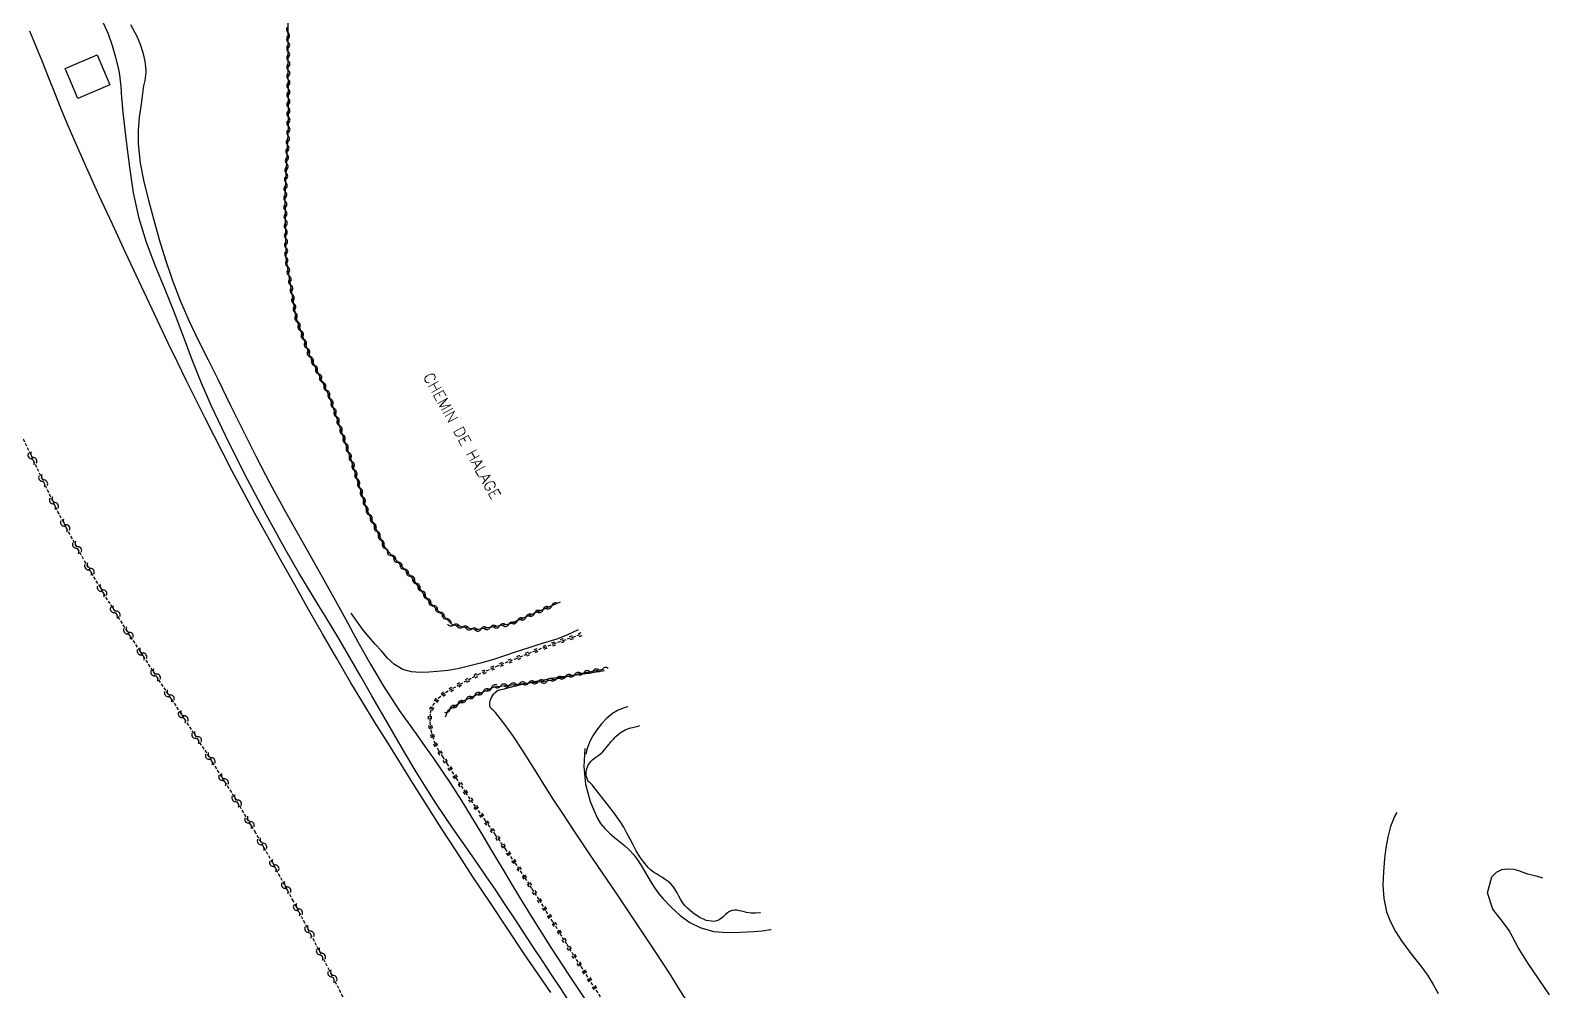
# Model space of a CAD drawing. Header units: millimetres. Extents: x 163000 to 164000, y 124000 to 125000.
# Drawn here: x 163342.8 to 163586.2, y 124468.4 to 124622.2 of the extents above; entities that cross this region are included whole.
import ezdxf

# ---------------------------------------------------------------- set-up
doc = ezdxf.new("R2010")
doc.units = ezdxf.units.MM
doc.linetypes.add('DASHED', pattern=[0.75, 0.5, -0.25])
doc.layers.get('0').update_dxf_attribs({"linetype": 'CONTINUOUS'})
for name, color, linetype in [('W0071', 7, 'CONTINUOUS'), ('W0104', 1, 'CONTINUOUS'), ('W0211', 2, 'CONTINUOUS'), ('W0214', 2, 'CONTINUOUS'), ('W0220', 5, 'DASHED'), ('W0240', 7, 'CONTINUOUS'), ('W0241', 7, 'CONTINUOUS'), ('W0310', 3, 'CONTINUOUS'), ('W0500', 5, 'DASHED'), ('W0510', 5, 'CONTINUOUS'), ('W0515', 5, 'CONTINUOUS'), ('W0989', 7, 'CONTINUOUS')]:
    doc.layers.add(name, color=color, linetype=linetype)
doc.styles.get("Standard").update_dxf_attribs({"font": 'romans.shx', "width": 0.85})

# ---------------------------------------------------------------- blocks, each defined once
blk = doc.blocks.new('t220o')
at = {"color": 0, "linetype": 'Continuous'}
for p, q in [((-0.25, 0.25), (0.25, 0.25)), ((-0.25, -0.25), (0.25, -0.25))]:
    blk.add_line(p, q, dxfattribs=at)
blk = doc.blocks.new('t500o')
at = {"color": 0, "linetype": 'Continuous'}
for centre, start, end in [((-0.5, 0.625), 216.8699, 323.1301), ((0.5, -0.125), 36.8699, 143.1301), ((0.5, -0.625), 36.8699, 143.1301), ((-0.5, 0.125), 216.8699, 323.1301)]:
    blk.add_arc(centre, 0.625, start, end, dxfattribs=at)
blk = doc.blocks.new('t310o')
at = {"color": 0, "linetype": 'Continuous'}
for centre, start, end in [((-0.5, 0.38), 216.8699, 323.1304), ((0.5, -0.37), 36.8699, 143.1303)]:
    blk.add_arc(centre, 0.625, start, end, dxfattribs=at)

msp = doc.modelspace()

# ---------------------------------------------------------------- linework, layer by layer
at = {"layer": 'W0071'}
for points in [[(163429.36, 124466.22), (163427.84, 124468.52), (163426.32, 124470.82), (163424.81, 124473.12), (163423.29, 124475.42), (163421.78, 124477.72), (163420.26, 124480.02), (163418.74, 124482.31), (163417.21, 124484.6), (163415.87, 124486.58), (163414.51, 124488.55), (163413.15, 124490.51), (163411.78, 124492.47), (163410.42, 124494.43), (163409.07, 124496.41), (163407.75, 124498.4), (163406.45, 124500.41), (163404.59, 124503.41), (163402.77, 124506.44), (163400.98, 124509.49), (163399.22, 124512.55), (163397.47, 124515.61), (163395.72, 124518.68), (163393.95, 124521.74), (163392.16, 124524.79), (163391.11, 124526.54), (163390.05, 124528.28), (163388.98, 124530.03), (163387.91, 124531.77), (163386.85, 124533.51), (163385.8, 124535.27), (163384.76, 124537.03), (163383.76, 124538.81), (163380.61, 124544.52), (163377.55, 124550.27), (163374.6, 124556.08), (163371.8, 124561.97), (163370.2, 124565.66), (163368.71, 124569.4), (163367.28, 124573.16), (163365.85, 124576.92), (163364.35, 124580.67), (163362.81, 124584.41), (163361.38, 124588.2), (163360.21, 124592.08), (163359.31, 124596.17), (163358.68, 124600.3), (163358.18, 124604.45), (163357.68, 124608.58), (163357.58, 124609.5), (163357.5, 124610.43), (163357.44, 124611.35), (163357.38, 124612.28), (163357.31, 124613.21), (163357.22, 124614.13), (163357.09, 124615.06), (163356.92, 124615.97), (163356.47, 124617.86), (163355.92, 124619.73), (163355.26, 124621.56), (163354.46, 124623.33)], [(163358.83, 124623.13), (163359.81, 124621.27), (163360.36, 124619.98), (163360.8, 124618.63), (163361.1, 124617.25), (163361.26, 124615.84), (163361.27, 124615.42), (163361.23, 124614.99), (163361.17, 124614.57), (163361.09, 124614.15), (163361, 124613.74), (163360.91, 124613.33), (163360.84, 124612.92), (163360.78, 124612.5), (163360.51, 124610.39), (163360.22, 124608.27), (163360.03, 124606.13), (163360.04, 124603.99), (163360.37, 124600.94), (163360.96, 124597.93), (163361.7, 124594.97), (163362.48, 124592.02), (163363.41, 124588.7), (163364.43, 124585.41), (163365.55, 124582.14), (163366.78, 124578.92), (163368.16, 124575.7), (163369.67, 124572.54), (163371.24, 124569.41), (163372.79, 124566.29), (163374.84, 124562.11), (163376.9, 124557.94), (163379, 124553.79), (163381.15, 124549.66), (163383.64, 124545.07), (163386.19, 124540.51), (163388.77, 124535.97), (163391.33, 124531.41), (163393.3, 124527.83), (163395.25, 124524.23), (163397.24, 124520.66), (163399.33, 124517.15), (163400.61, 124515.15), (163401.93, 124513.19), (163403.29, 124511.25), (163404.66, 124509.32), (163406.04, 124507.4), (163407.4, 124505.47), (163408.75, 124503.53), (163410.06, 124501.55), (163411.76, 124498.87), (163413.44, 124496.17), (163415.08, 124493.45), (163416.71, 124490.72), (163418.33, 124487.99), (163419.96, 124485.26), (163421.61, 124482.54), (163423.29, 124479.85), (163426.18, 124475.3), (163429.11, 124470.78), (163432.07, 124466.28)]]:
    msp.add_lwpolyline(points, dxfattribs=at)
at = {"layer": 'W0104'}
msp.add_lwpolyline([(163350.38, 124611.3), (163348.36, 124616.09), (163353.46, 124618.25), (163355.49, 124613.46)], close=True, dxfattribs=at)
at = {"layer": 'W0211'}
for points in [[(163448.62, 124465.65), (163446.9, 124468.41), (163445.15, 124471.16), (163443.04, 124474.4), (163440.91, 124477.63), (163438.76, 124480.85), (163436.6, 124484.05), (163434.43, 124487.26), (163432.26, 124490.46), (163430.1, 124493.66), (163427.95, 124496.88), (163426.63, 124498.89), (163425.35, 124500.93), (163424.08, 124502.98), (163422.81, 124505.02), (163421.51, 124507.05), (163420.18, 124509.06), (163418.78, 124511.02), (163417.31, 124512.94), (163417.2, 124513.05), (163417.08, 124513.15), (163416.96, 124513.24), (163416.84, 124513.32), (163416.71, 124513.43), (163416.6, 124513.55), (163416.5, 124513.69), (163416.44, 124513.85), (163416.4, 124514.15), (163416.39, 124514.46), (163416.44, 124514.77), (163416.52, 124515.07), (163416.64, 124515.34), (163416.79, 124515.6), (163416.96, 124515.85), (163417.16, 124516.08), (163417.63, 124516.42), (163418.18, 124516.62), (163418.73, 124516.73), (163419.25, 124516.85), (163420.73, 124517.26), (163422.23, 124517.62), (163423.73, 124517.94), (163425.24, 124518.23), (163426.17, 124518.4), (163427.1, 124518.54), (163428.04, 124518.67), (163428.97, 124518.79), (163429.91, 124518.91), (163430.84, 124519.04), (163431.78, 124519.18), (163432.71, 124519.34), (163433.75, 124519.51), (163434.73, 124519.66)], [(163438.48, 124513.83), (163437.92, 124513.67), (163436.94, 124513.27), (163436.03, 124512.74), (163435.09, 124511.98), (163434.26, 124511.11), (163433.54, 124510.16), (163432.89, 124509.16), (163432.51, 124508.47), (163432.19, 124507.75), (163431.94, 124507.01), (163431.75, 124506.24)], [(163431.59, 124507.14), (163431.44, 124504.29), (163431.73, 124501.44), (163432.44, 124498.67), (163433.56, 124496.03), (163434.12, 124495.13), (163434.8, 124494.32), (163435.56, 124493.58), (163436.35, 124492.91), (163437.15, 124492.27), (163437.95, 124491.61), (163438.71, 124490.92), (163439.4, 124490.15), (163440.05, 124489.3), (163440.63, 124488.41), (163441.18, 124487.5), (163441.7, 124486.58), (163442.24, 124485.66), (163442.81, 124484.76), (163443.44, 124483.89), (163444.13, 124483.07), (163445.46, 124481.71), (163446.87, 124480.41), (163448.44, 124479.27), (163450.19, 124478.41), (163452.28, 124477.86), (163454.42, 124477.69), (163456.54, 124477.74), (163458.62, 124477.85), (163459.99, 124477.96), (163461.34, 124478.14), (163461.48, 124478.16)]]:
    msp.add_lwpolyline(points, dxfattribs=at)
at = {"layer": 'W0214'}
msp.add_lwpolyline([(163430.53, 124526.17), (163428.84, 124525.35), (163427.28, 124524.73), (163425.69, 124524.22), (163424.08, 124523.74), (163422.49, 124523.25), (163420.6, 124522.62), (163418.71, 124521.97), (163416.81, 124521.36), (163414.89, 124520.82), (163413.18, 124520.39), (163411.45, 124519.99), (163409.7, 124519.67), (163407.94, 124519.48), (163406.59, 124519.38), (163405.22, 124519.32), (163403.81, 124519.42), (163402.46, 124519.81), (163401.13, 124520.59), (163399.99, 124521.63), (163399, 124522.78), (163398.03, 124523.89), (163396.99, 124525.06), (163396, 124526.27), (163395.06, 124527.53), (163394.18, 124528.82)], dxfattribs=at)
at = {"layer": 'W0220'}
msp.add_lwpolyline([(163434.12, 124467.37), (163430.95, 124472.29), (163429.81, 124474.06), (163428.7, 124475.84), (163427.59, 124477.62), (163426.48, 124479.41), (163425.37, 124481.19), (163424.26, 124482.98), (163423.13, 124484.75), (163421.98, 124486.51), (163420.45, 124488.81), (163418.88, 124491.08), (163417.29, 124493.33), (163415.69, 124495.58), (163414.1, 124497.84), (163412.53, 124500.11), (163411.01, 124502.42), (163409.54, 124504.76), (163408.89, 124505.76), (163408.23, 124506.79), (163407.65, 124507.87), (163407.24, 124509.02), (163407.09, 124509.63), (163406.96, 124510.25), (163406.86, 124510.87), (163406.8, 124511.49), (163406.8, 124512.15), (163406.87, 124512.8), (163407.02, 124513.44), (163407.27, 124514.05), (163408.11, 124515.23), (163409.25, 124516.12), (163410.47, 124516.81), (163411.63, 124517.46), (163414.5, 124519), (163417.48, 124520.33), (163420.5, 124521.54), (163423.51, 124522.74), (163425.03, 124523.34), (163426.58, 124523.91), (163428.12, 124524.46), (163429.67, 124525), (163430.99, 124525.46)], dxfattribs=at)
at = {"layer": 'W0240'}
msp.add_lwpolyline([(163561.7, 124496.92), (163561.35, 124496.28), (163560.69, 124494.65), (163560.24, 124492.96), (163559.95, 124491.25), (163559.75, 124489.53), (163559.57, 124487.42), (163559.47, 124485.28), (163559.6, 124483.13), (163560.05, 124481.01), (163560.69, 124479.36), (163561.51, 124477.81), (163562.46, 124476.34), (163563.49, 124474.93), (163564.55, 124473.58), (163565.6, 124472.22), (163566.6, 124470.83), (163567.52, 124469.37), (163568.32, 124467.91)], dxfattribs=at)
at = {"layer": 'W0241'}
msp.add_lwpolyline([(163586.18, 124467.69), (163584.47, 124470.19), (163582.75, 124472.7), (163581.12, 124475.28), (163579.69, 124477.99), (163578.61, 124479.46), (163577.11, 124481.39), (163576.24, 124484.01), (163576.93, 124486.61), (163577.65, 124487.33), (163578.55, 124487.75), (163579.51, 124487.89), (163580.46, 124487.81), (163581.18, 124487.61), (163581.89, 124487.33), (163582.62, 124487.06), (163583.35, 124486.89), (163583.97, 124486.77), (163584.57, 124486.59), (163585.04, 124486.41)], dxfattribs=at)
at = {"layer": 'W0310'}
for points in [[(163427.67, 124530.6), (163419.5, 124527.07), (163414.17, 124526.16), (163410.4, 124526.97), (163406.84, 124530.48), (163403.93, 124534.51), (163399.64, 124539.18), (163396.63, 124545.53), (163394.27, 124553.1), (163390.71, 124563.54), (163387.46, 124570.23), (163385.33, 124576.15), (163383.76, 124585.63), (163383.59, 124595.7), (163384.12, 124606.68), (163384.06, 124621.97), (163384.32, 124638.88), (163384.56, 124640.08)], [(163409.28, 124512.22), (163409.69, 124513.29), (163411.91, 124514.68), (163417.06, 124517.05), (163425.56, 124517.99), (163431.06, 124519.22), (163434.61, 124519.84)]]:
    msp.add_lwpolyline(points, dxfattribs=at)
at = {"layer": 'W0500'}
msp.add_lwpolyline([(163398.66, 124456.55), (163396.49, 124460.51), (163393.56, 124466.04), (163390.68, 124471.59), (163387.82, 124477.15), (163384.91, 124482.69), (163381.94, 124488.2), (163378.87, 124493.65), (163375.02, 124500.09), (163371.02, 124506.44), (163366.93, 124512.72), (163362.8, 124518.98), (163358.71, 124525.27), (163354.72, 124531.64), (163350.91, 124538.11), (163347.35, 124544.73), (163341.56, 124556.88)], dxfattribs=at)
at = {"layer": 'W0510'}
msp.add_lwpolyline([(163426.14, 124468.04), (163425.08, 124469.59), (163424.01, 124471.14), (163422.95, 124472.7), (163421.9, 124474.26), (163419.15, 124478.36), (163416.41, 124482.47), (163413.68, 124486.6), (163410.98, 124490.74), (163408.66, 124494.34), (163406.35, 124497.96), (163404.06, 124501.59), (163401.79, 124505.22), (163399.85, 124508.32), (163397.92, 124511.42), (163396.01, 124514.54), (163394.13, 124517.67), (163391.84, 124521.57), (163389.58, 124525.5), (163387.35, 124529.44), (163385.13, 124533.39), (163382.96, 124537.22), (163380.81, 124541.06), (163378.68, 124544.91), (163376.58, 124548.78), (163375.1, 124551.59), (163373.64, 124554.41), (163372.19, 124557.24), (163370.76, 124560.07), (163369.27, 124563.06), (163367.79, 124566.06), (163366.32, 124569.06), (163364.86, 124572.07), (163363.13, 124575.69), (163361.41, 124579.32), (163359.7, 124582.95), (163358.01, 124586.59), (163355.9, 124591.13), (163353.8, 124595.68), (163351.73, 124600.25), (163349.72, 124604.83), (163348.67, 124607.28), (163347.66, 124609.73), (163346.66, 124612.2), (163345.67, 124614.67), (163344.68, 124617.13), (163343.69, 124619.6), (163342.68, 124622.06)], dxfattribs=at)
at = {"layer": 'W0515'}
for points in [[(163432.13, 124504.47), (163432.34, 124504.82), (163432.6, 124505.13), (163432.89, 124505.4), (163433.2, 124505.65), (163433.52, 124505.87), (163433.83, 124506.09), (163434.14, 124506.33), (163434.43, 124506.59), (163434.8, 124506.98), (163435.15, 124507.4), (163435.5, 124507.82), (163435.83, 124508.25), (163436.19, 124508.67), (163436.57, 124509.07), (163436.98, 124509.45), (163437.42, 124509.78), (163438.06, 124510.13), (163438.75, 124510.39), (163439.44, 124510.58), (163440.14, 124510.75), (163440.43, 124510.81)], [(163459.75, 124480.84), (163459.66, 124480.83), (163458.96, 124480.79), (163458.25, 124480.79), (163457.87, 124480.82), (163457.49, 124480.89), (163457.12, 124480.99), (163456.76, 124481.08), (163456.38, 124481.17), (163455.99, 124481.23), (163455.6, 124481.25), (163455.21, 124481.2), (163454.8, 124481.05), (163454.44, 124480.82), (163454.12, 124480.54), (163453.82, 124480.26), (163453.5, 124479.99), (163453.15, 124479.73), (163452.75, 124479.53), (163452.3, 124479.44), (163451.05, 124479.61), (163449.91, 124480.13), (163448.93, 124480.84), (163448.05, 124481.6), (163447.62, 124482.02), (163447.26, 124482.5), (163446.95, 124483), (163446.66, 124483.51), (163446.38, 124484.03), (163446.09, 124484.54), (163445.75, 124485.02), (163445.37, 124485.47), (163444.95, 124485.85), (163444.49, 124486.18), (163444.02, 124486.48), (163443.54, 124486.76), (163443.06, 124487.05), (163442.59, 124487.35), (163442.14, 124487.69), (163441.73, 124488.08), (163441.03, 124488.92), (163440.41, 124489.81), (163439.85, 124490.74), (163439.34, 124491.7), (163438.85, 124492.65), (163438.35, 124493.6), (163437.83, 124494.54), (163437.25, 124495.45), (163436.18, 124496.95), (163435.06, 124498.42), (163433.92, 124499.87), (163432.78, 124501.31), (163432.67, 124501.43), (163432.56, 124501.55), (163432.44, 124501.66), (163432.32, 124501.77), (163432.21, 124501.89), (163432.1, 124502.03), (163432.01, 124502.17), (163431.95, 124502.33), (163431.88, 124502.6), (163431.84, 124502.87), (163431.82, 124503.14), (163431.83, 124503.42), (163431.87, 124503.69), (163431.93, 124503.96), (163432.02, 124504.22), (163432.13, 124504.47)]]:
    msp.add_lwpolyline(points, dxfattribs=at)

# ---------------------------------------------------------------- block references
at = {"layer": 'W0220'}
for p, rotation in [((163428.04, 124524.44), 19.56740367987877), ((163429.46, 124524.93), 19.1676553918732), ((163430.88, 124525.42), 19.20387378119804), ((163421.04, 124521.76), 21.71711032297597), ((163422.43, 124522.31), 21.71711032297597), ((163423.82, 124522.87), 21.46089973525116), ((163425.22, 124523.41), 20.3318786066042), ((163426.63, 124523.93), 19.56740367987877), ((163415.5, 124519.45), 24.05574067522486), ((163416.87, 124520.06), 24.05574067522486), ((163418.25, 124520.64), 21.83292524732595), ((163419.64, 124521.2), 21.83292524732595), ((163411.5, 124517.39), 29.09312332428207), ((163412.82, 124518.1), 28.36826952725219), ((163414.14, 124518.81), 28.36826952725219), ((163407.84, 124514.85), 54.19727415061416), ((163408.92, 124515.86), 38.10805890517757), ((163410.2, 124516.65), 29.44450468802325), ((163406.8, 124512.1), 90.18425389118663), ((163407.07, 124513.57), 68.20152528674109), ((163406.9, 124510.61), 99.26878664493805), ((163407.21, 124509.14), 103.5053151660872), ((163407.72, 124507.73), 118.5101216532905), ((163408.46, 124506.43), 122.9246177162875), ((163409.27, 124505.17), 122.5546856905618), ((163410.07, 124503.9), 122.092856145933), ((163410.87, 124502.63), 122.092856145933), ((163411.69, 124501.38), 123.4869545608377), ((163412.52, 124500.12), 123.4869545608377), ((163413.37, 124498.89), 124.5180225509428), ((163414.22, 124497.65), 125.1858187295899), ((163415.09, 124496.43), 125.1858187295899), ((163415.95, 124495.2), 125.4284664863901), ((163416.82, 124493.98), 125.4284664863901), ((163417.69, 124492.76), 125.2456543704605), ((163418.56, 124491.53), 125.2456543704605), ((163419.41, 124490.3), 124.6987392321125), ((163420.27, 124489.07), 124.6987392321125), ((163421.11, 124487.83), 123.7878497349118), ((163421.94, 124486.58), 123.7878497349118), ((163422.76, 124485.32), 122.9629423756438), ((163423.57, 124484.06), 122.435976244053), ((163424.37, 124482.79), 122.0567780927827), ((163425.17, 124481.52), 122.0567780927827), ((163425.96, 124480.25), 121.8253626236299), ((163426.75, 124478.97), 121.7695948847656), ((163427.54, 124477.7), 121.7695948847656), ((163428.33, 124476.42), 121.8894869122363), ((163429.13, 124475.15), 122.1571937270519), ((163429.93, 124473.88), 122.5727049446017), ((163430.74, 124472.62), 122.5727049446017), ((163431.55, 124471.36), 122.8405912937846), ((163432.36, 124470.1), 122.8405912937846), ((163433.17, 124468.84), 122.8405912937846)]:
    msp.add_blockref('t220o', p, dxfattribs=dict(at, rotation=rotation))
at = {"layer": 'W0310'}
for p, rotation in [((163384.06, 124621.82), 90.2397926026683), ((163384.07, 124620.32), 90.2397926026683), ((163384.07, 124618.82), 90.2397926026683), ((163384.08, 124617.32), 90.2397926026683), ((163384.09, 124615.82), 90.2397926026683), ((163384.09, 124614.32), 90.2397926026683), ((163384.1, 124612.82), 90.2397926026683), ((163384.1, 124611.32), 90.2397926026683), ((163384.11, 124609.82), 90.2397926026683), ((163384.12, 124608.32), 90.2397926026683), ((163384.12, 124606.82), 90.2397926026683), ((163383.99, 124603.82), 87.23574757866648), ((163384.06, 124605.32), 87.23574757866648), ((163383.91, 124602.32), 87.23574757866648), ((163383.77, 124599.32), 87.23574757866648), ((163383.84, 124600.82), 87.23574757866648), ((163383.7, 124597.83), 87.23574757866648), ((163383.62, 124596.33), 87.23574757866648), ((163383.61, 124594.83), 90.96678162544802), ((163383.63, 124593.33), 90.96678162544802), ((163383.66, 124591.83), 90.96678162544802), ((163383.68, 124590.33), 90.96678162544802), ((163383.71, 124588.83), 90.96678162544802), ((163383.74, 124587.33), 90.96678162544802), ((163383.76, 124585.83), 90.96678162544802), ((163383.98, 124584.35), 99.40938947436237), ((163384.22, 124582.87), 99.40938947436237), ((163384.47, 124581.39), 99.40938947436237), ((163384.71, 124579.91), 99.40938947436237), ((163384.96, 124578.43), 99.40938947436237), ((163385.2, 124576.95), 99.40938947436237), ((163385.57, 124575.5), 109.7450788034886), ((163386.08, 124574.09), 109.7450788034886), ((163386.58, 124572.68), 109.7450788034886), ((163387.09, 124571.26), 109.7450788034886), ((163387.63, 124569.87), 115.934050710982), ((163388.29, 124568.52), 115.934050710982), ((163388.95, 124567.17), 115.934050710982), ((163389.6, 124565.82), 115.934050710982), ((163390.26, 124564.47), 115.934050710982), ((163390.86, 124563.1), 108.8242630452617), ((163391.35, 124561.68), 108.8242630452617), ((163391.83, 124560.26), 108.8242630452617), ((163392.31, 124558.84), 108.8242630452617), ((163392.8, 124557.42), 108.8242630452617), ((163393.28, 124556), 108.8242630452617), ((163393.77, 124554.58), 108.8242630452617), ((163394.25, 124553.16), 108.8242630452617), ((163394.7, 124551.73), 107.2876322653209), ((163395.14, 124550.3), 107.2876322653209), ((163395.59, 124548.87), 107.2876322653209), ((163396.03, 124547.44), 107.2876322653209), ((163396.48, 124546), 107.2876322653209), ((163397.06, 124544.62), 115.35585958289), ((163397.7, 124543.27), 115.35585958289), ((163398.34, 124541.91), 115.35585958289), ((163398.98, 124540.56), 115.35585958289), ((163399.63, 124539.2), 115.35585958289), ((163400.64, 124538.09), 132.6132570472479), ((163401.65, 124536.99), 132.6132570472479), ((163402.67, 124535.88), 132.6132570472479), ((163403.68, 124534.78), 132.6132570472479), ((163404.59, 124533.59), 125.8640849590688), ((163405.47, 124532.38), 125.8640849590688), ((163406.35, 124531.16), 125.8640849590688), ((163407.31, 124530.02), 135.3733099945564), ((163408.38, 124528.96), 135.3733099945564), ((163423.54, 124528.81), 203.3474514787742), ((163424.92, 124529.41), 203.3474514787742), ((163426.3, 124530), 203.3474514787742), ((163409.45, 124527.91), 135.3733099945564), ((163410.56, 124526.94), 167.8959194614836), ((163412.03, 124526.62), 167.8959194614836), ((163416.45, 124526.55), 189.6505536956998), ((163417.93, 124526.8), 189.6505536956998), ((163419.4, 124527.05), 189.6505536956998), ((163420.79, 124527.62), 203.3474514787742), ((163422.17, 124528.22), 203.3474514787742), ((163413.49, 124526.31), 167.8959194614836), ((163414.97, 124526.3), 189.6505536956998), ((163431.43, 124519.28), 9.88562531580446), ((163432.91, 124519.54), 9.88562531580446), ((163434.38, 124519.8), 9.88562531580446), ((163416.66, 124516.87), 24.76949072433884), ((163418.12, 124517.17), 6.2396262355125), ((163419.61, 124517.33), 6.2396262355125), ((163421.1, 124517.5), 6.2396262355125), ((163422.59, 124517.66), 6.2396262355125), ((163424.08, 124517.82), 6.2396262355125), ((163425.57, 124517.99), 12.66896776545485), ((163427.04, 124518.32), 12.66896776545485), ((163428.5, 124518.64), 12.66896776545485), ((163429.96, 124518.97), 12.66896776545485), ((163411.26, 124514.27), 31.94977200251421), ((163412.58, 124514.99), 24.76949072433884), ((163413.94, 124515.62), 24.76949072433884), ((163415.3, 124516.24), 24.76949072433884), ((163409.99, 124513.48), 31.94977200251421)]:
    msp.add_blockref('t310o', p, dxfattribs=dict(at, rotation=rotation))
at = {"layer": 'W0500'}
for p, rotation in [((163343.09, 124553.67), 115.453805727752), ((163344.81, 124550.06), 115.453805727752), ((163346.53, 124546.44), 115.453805727752), ((163348.34, 124542.88), 118.3344798687661), ((163350.24, 124539.36), 118.3344798687661), ((163352.22, 124535.89), 120.4603710050619), ((163354.25, 124532.44), 120.4603710050619), ((163356.35, 124529.03), 122.0285886448318), ((163358.47, 124525.64), 122.0285886448318), ((163360.65, 124522.29), 123.0382658024741), ((163362.83, 124518.93), 123.3980427755401), ((163365.03, 124515.59), 123.3980427755401), ((163367.23, 124512.25), 123.1068341932643), ((163369.41, 124508.9), 123.1068341932643), ((163371.59, 124505.54), 122.2541921269841), ((163373.72, 124502.16), 122.2541921269841), ((163375.82, 124498.76), 120.8405931658318), ((163377.87, 124495.32), 120.8405931658318), ((163379.88, 124491.86), 119.4089308554718), ((163381.84, 124488.38), 119.4089308554718), ((163383.75, 124484.86), 118.3411162075735), ((163385.63, 124481.33), 117.6344922283289), ((163387.48, 124477.79), 117.6344922283289), ((163389.32, 124474.23), 117.2892226376583), ((163391.16, 124470.68), 117.3818068736141)]:
    msp.add_blockref('t500o', p, dxfattribs=dict(at, rotation=rotation))

# ---------------------------------------------------------------- texts
at = {"layer": 'W0989'}
msp.add_text('CHEMIN DE HALAGE', height=1.75, rotation=299.1126, dxfattribs=at).set_placement((163405.64, 124566.74))

doc.saveas('drawing.dxf')
